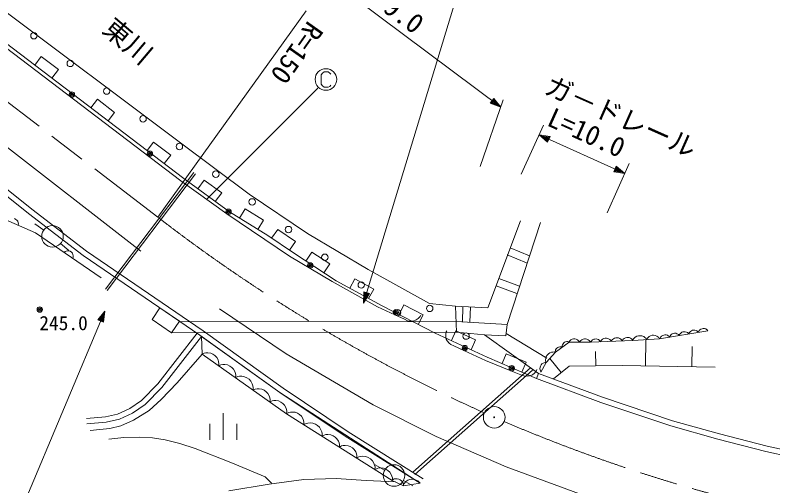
# Model space of a CAD drawing. Units: millimetres, scale not verified. Extents: x 40000 to 680000, y 20000 to 380000.
# Drawn here: x 110252 to 180477, y 266770 to 310366 of the extents above; entities that cross this region are included whole.
import ezdxf
from ezdxf.enums import TextEntityAlignment as Align

# ---------------------------------------------------------------- set-up
doc = ezdxf.new("R2010")
doc.units = ezdxf.units.MM
doc.header["$LTSCALE"] = 1000
doc.linetypes.add('CHAIN', pattern=[18.5, 12, -1.5, 3.5, -1.5])
for name, color, linetype, lineweight in [('M-BGD', 7, 'Continuous', 13), ('M-BGD-EXST', 7, 'Continuous', 13), ('M-BMK', 2, 'CHAIN', 13), ('M-BMK-SRVR', 3, 'Continuous', 13), ('M-STR-HTXT', 7, 'Continuous', 13), ('M-STR-STRC', 7, 'Continuous', 13)]:
    doc.layers.add(name, color=color, linetype=linetype, lineweight=lineweight)
doc.layers.add('M-BGD-HTXT', color=7, linetype='Continuous')
doc.styles.add('ＭＳ ゴシック', font='')
doc.styles.get('ＭＳ ゴシック').set_extended_font_data('MS Gothic')

msp = doc.modelspace()

# ---------------------------------------------------------------- linework, layer by layer
at = {"layer": 'M-BGD'}
for p, q in [((101351, 316679), (125576, 298556)), ((125873, 295238), (99859, 315037)), ((125618, 295033), (100910, 313786)), ((112678, 306534), (112072, 305742)), ((114267, 305325), (112678, 306534)), ((113661, 304533), (114267, 305325)), ((117881, 302574), (117275, 301783)), ((119470, 301365), (117881, 302574)), ((100180, 301625), (111809, 292393)), ((118864, 300573), (119470, 301365)), ((99868, 301235), (111501, 292001)), ((123084, 298615), (122477, 297823)), ((124673, 297405), (123084, 298615)), ((125576, 298556), (131948, 293774)), ((124067, 296614), (124673, 297405)), ((118619, 284995), (126814, 295788)), ((118779, 284875), (126973, 295668)), ((129878, 291955), (125618, 295033)), ((130121, 292141), (125873, 295238)), ((127781, 295082), (127190, 294278)), ((129394, 293906), (127781, 295082)), ((112137, 290191), (103916, 293837)), ((128804, 293102), (129394, 293906)), ((131948, 293774), (137336, 290129)), ((111809, 292393), (116862, 288510)), ((133661, 289946), (130121, 292141)), ((131570, 292416), (131042, 291570)), ((133268, 291363), (131570, 292416)), ((110325, 291453), (110179, 291518)), ((110419, 291368), (110325, 291453)), ((111501, 292001), (116568, 288107)), ((135682, 288028), (129878, 291955)), ((110486, 291273), (110419, 291368)), ((110536, 291141), (110486, 291273)), ((110550, 291026), (110536, 291141)), ((110538, 290900), (110550, 291026)), ((112898, 290459), (112086, 291041)), ((132740, 290517), (133268, 291363)), ((157078, 291331), (154050, 283257)), ((155859, 281728), (158927, 291174)), ((118233, 286037), (112137, 290191)), ((134583, 290527), (134022, 289702)), ((136238, 289408), (134583, 290527)), ((137336, 290129), (142961, 286797)), ((136038, 288339), (133661, 289946)), ((135677, 288584), (136238, 289408)), ((114461, 289220), (115212, 288563)), ((156129, 288800), (157916, 288061)), ((114873, 288471), (114772, 288395)), ((114979, 288520), (114873, 288471)), ((115118, 288546), (114979, 288520)), ((115234, 288539), (115118, 288546)), ((115356, 288504), (115234, 288539)), ((115488, 288414), (115356, 288504)), ((115564, 288314), (115488, 288414)), ((115613, 288208), (115564, 288314)), ((115597, 287833), (115632, 287954)), ((115639, 288070), (115613, 288208)), ((115632, 287954), (115639, 288070)), ((116568, 288107), (127378, 280731)), ((116862, 288510), (127665, 281139)), ((139623, 285693), (135682, 288028)), ((140011, 285752), (136038, 288339)), ((137735, 288425), (137188, 287591)), ((139408, 287335), (137735, 288425)), ((155861, 288156), (157648, 287417)), ((138862, 286501), (139408, 287335)), ((142961, 286797), (148664, 283661)), ((141737, 285948), (141257, 285074)), ((143491, 284993), (141737, 285948)), ((155065, 285964), (157004, 285254)), ((143829, 283358), (139623, 285693)), ((144259, 283440), (140011, 285752)), ((154824, 285309), (156763, 284599)), ((143012, 284118), (143491, 284993)), ((123675, 283257), (122941, 282188)), ((125483, 282024), (123675, 283257)), ((145427, 282615), (143829, 283358)), ((149175, 280918), (144259, 283440)), ((146285, 283520), (145828, 282635)), ((148063, 282608), (146285, 283520)), ((148664, 283661), (151063, 283426)), ((154050, 283257), (151063, 283426)), ((151063, 283426), (151142, 280996)), ((151743, 283367), (151703, 281941)), ((152442, 283348), (152402, 281922)), ((146333, 282193), (145427, 282615)), ((147775, 282446), (147601, 282263)), ((147606, 281723), (148063, 282608)), ((147843, 282591), (147775, 282446)), ((122941, 282188), (124749, 280955)), ((124749, 280955), (125483, 282024)), ((151140, 281992), (125434, 281953)), ((146623, 282058), (146333, 282193)), ((146910, 282013), (146623, 282058)), ((147142, 282037), (146910, 282013)), ((147408, 282133), (147142, 282037)), ((147601, 282263), (147408, 282133)), ((151140, 281992), (155859, 281728)), ((155859, 281728), (155741, 280670)), ((151142, 280996), (124749, 280955)), ((127665, 281139), (135083, 275824)), ((154013, 278683), (149175, 280918)), ((150153, 280830), (150201, 281027)), ((150201, 281027), (150252, 281136)), ((151107, 281123), (150687, 280219)), ((152921, 280286), (151107, 281123)), ((151142, 280996), (153737, 280761)), ((169979, 280395), (174462, 281140)), ((174462, 281140), (169979, 280395)), ((171945, 280922), (171883, 280857)), ((172042, 280992), (171945, 280922)), ((172146, 281028), (172042, 280992)), ((172253, 281046), (172146, 281028)), ((172362, 281046), (172253, 281046)), ((172477, 281010), (172362, 281046)), ((172557, 280969), (172477, 281010)), ((172619, 280925), (172557, 280969)), ((172687, 280845), (172619, 280925)), ((172726, 280942), (172687, 280845)), ((172770, 281004), (172726, 280942)), ((172832, 281069), (172770, 281004)), ((172930, 281140), (172832, 281069)), ((173034, 281175), (172930, 281140)), ((173140, 281193), (173034, 281175)), ((173249, 281193), (173140, 281193)), ((173365, 281158), (173249, 281193)), ((173445, 281116), (173365, 281158)), ((173507, 281072), (173445, 281116)), ((173575, 280992), (173507, 281072)), ((173613, 281090), (173575, 280992)), ((173658, 281152), (173613, 281090)), ((173720, 281217), (173658, 281152)), ((173817, 281287), (173720, 281217)), ((173921, 281323), (173817, 281287)), ((174028, 281340), (173921, 281323)), ((174137, 281340), (174028, 281340)), ((174252, 281305), (174137, 281340)), ((174332, 281264), (174252, 281305)), ((174394, 281219), (174332, 281264)), ((174462, 281140), (174394, 281219)), ((123476, 276211), (127135, 280897)), ((123853, 275882), (127530, 280591)), ((127378, 280731), (134798, 275415)), ((127581, 278972), (127530, 280591)), ((127530, 280591), (134798, 275415)), ((150160, 280563), (150153, 280830)), ((150201, 280368), (150160, 280563)), ((150295, 280192), (150201, 280368)), ((152501, 279382), (152921, 280286)), ((155741, 280670), (153737, 280761)), ((153737, 280761), (158755, 277183)), ((155763, 280867), (159517, 278592)), ((161688, 280241), (161628, 280181)), ((161768, 280301), (161688, 280241)), ((161888, 280361), (161768, 280301)), ((162008, 280380), (161888, 280361)), ((162128, 280380), (162008, 280380)), ((162248, 280361), (162128, 280380)), ((162368, 280301), (162248, 280361)), ((162448, 280241), (162368, 280301)), ((162508, 280181), (162448, 280241)), ((162688, 280241), (162628, 280181)), ((162768, 280301), (162688, 280241)), ((162888, 280361), (162768, 280301)), ((163008, 280380), (162888, 280361)), ((163128, 280380), (163008, 280380)), ((163248, 280361), (163128, 280380)), ((163368, 280301), (163248, 280361)), ((163448, 280241), (163368, 280301)), ((163508, 280181), (163448, 280241)), ((163568, 280082), (167501, 280238)), ((167501, 280238), (163568, 280082)), ((163707, 280231), (163655, 280175)), ((163777, 280287), (163707, 280231)), ((163883, 280345), (163777, 280287)), ((163990, 280368), (163883, 280345)), ((164098, 280372), (163990, 280368)), ((164206, 280358), (164098, 280372)), ((164316, 280309), (164206, 280358)), ((164390, 280258), (164316, 280309)), ((164447, 280206), (164390, 280258)), ((164504, 280119), (164447, 280206)), ((164560, 280221), (164504, 280119)), ((164618, 280283), (164560, 280221)), ((164695, 280346), (164618, 280283)), ((164813, 280410), (164695, 280346)), ((164932, 280435), (164813, 280410)), ((165052, 280440), (164932, 280435)), ((165172, 280425), (165052, 280440)), ((165294, 280370), (165172, 280425)), ((165377, 280313), (165294, 280370)), ((165439, 280256), (165377, 280313)), ((165503, 280159), (165439, 280256)), ((165559, 280261), (165503, 280159)), ((165616, 280323), (165559, 280261)), ((165694, 280386), (165616, 280323)), ((165811, 280450), (165694, 280386)), ((165931, 280475), (165811, 280450)), ((166050, 280480), (165931, 280475)), ((166171, 280465), (166050, 280480)), ((166293, 280410), (166171, 280465)), ((166376, 280353), (166293, 280410)), ((166438, 280296), (166376, 280353)), ((166502, 280199), (166438, 280296)), ((166558, 280300), (166502, 280199)), ((166615, 280363), (166558, 280300)), ((166693, 280426), (166615, 280363)), ((166810, 280490), (166693, 280426)), ((166929, 280515), (166810, 280490)), ((167049, 280519), (166929, 280515)), ((167170, 280504), (167049, 280519)), ((167292, 280449), (167170, 280504)), ((167375, 280393), (167292, 280449)), ((167437, 280336), (167375, 280393)), ((167501, 280238), (167437, 280336)), ((167554, 280372), (167484, 280237)), ((167501, 280238), (169979, 280395)), ((169979, 280395), (167501, 280238)), ((167627, 280454), (167554, 280372)), ((167726, 280538), (167627, 280454)), ((167876, 280626), (167726, 280538)), ((168030, 280661), (167876, 280626)), ((168186, 280671), (168030, 280661)), ((168343, 280655), (168186, 280671)), ((168504, 280587), (168343, 280655)), ((168613, 280516), (168504, 280587)), ((168695, 280444), (168613, 280516)), ((168671, 277887), (168715, 280315)), ((168781, 280319), (168695, 280444)), ((168846, 280443), (168781, 280319)), ((168913, 280519), (168846, 280443)), ((169004, 280597), (168913, 280519)), ((169143, 280678), (169004, 280597)), ((169285, 280711), (169143, 280678)), ((169429, 280720), (169285, 280711)), ((169574, 280705), (169429, 280720)), ((169723, 280642), (169574, 280705)), ((169823, 280577), (169723, 280642)), ((169899, 280510), (169823, 280577)), ((169979, 280395), (169899, 280510)), ((170063, 280500), (170025, 280403)), ((170108, 280562), (170063, 280500)), ((170170, 280627), (170108, 280562)), ((170267, 280698), (170170, 280627)), ((170371, 280733), (170267, 280698)), ((170478, 280751), (170371, 280733)), ((170587, 280751), (170478, 280751)), ((170702, 280715), (170587, 280751)), ((170782, 280674), (170702, 280715)), ((170844, 280630), (170782, 280674)), ((170912, 280550), (170844, 280630)), ((170951, 280648), (170912, 280550)), ((170995, 280709), (170951, 280648)), ((171057, 280774), (170995, 280709)), ((171155, 280845), (171057, 280774)), ((171259, 280880), (171155, 280845)), ((171365, 280898), (171259, 280880)), ((171474, 280898), (171365, 280898)), ((171590, 280863), (171474, 280898)), ((171670, 280821), (171590, 280863)), ((171732, 280777), (171670, 280821)), ((171800, 280698), (171732, 280777)), ((171838, 280795), (171800, 280698)), ((171883, 280857), (171838, 280795)), ((150462, 279982), (150295, 280192)), ((150626, 279862), (150462, 279982)), ((150916, 279727), (150626, 279862)), ((151822, 279306), (150916, 279727)), ((160343, 279141), (161601, 280082)), ((161601, 280082), (160343, 279141)), ((160459, 279527), (160392, 279457)), ((160536, 279584), (160459, 279527)), ((160622, 279629), (160536, 279584)), ((160728, 279648), (160622, 279629)), ((160808, 279648), (160728, 279648)), ((160875, 279638), (160808, 279648)), ((160961, 279603), (160875, 279638)), ((160961, 279763), (160952, 279696)), ((160952, 279696), (160961, 279603)), ((160984, 279839), (160961, 279763)), ((161032, 279935), (160984, 279839)), ((161099, 280005), (161032, 279935)), ((161176, 280062), (161099, 280005)), ((161262, 280107), (161176, 280062)), ((161368, 280126), (161262, 280107)), ((161448, 280126), (161368, 280126)), ((161515, 280117), (161448, 280126)), ((161601, 280082), (161515, 280117)), ((161628, 280181), (161568, 280082)), ((161601, 280082), (163568, 280082)), ((163568, 280082), (161601, 280082)), ((162568, 280082), (162508, 280181)), ((162628, 280181), (162568, 280082)), ((163568, 280082), (163508, 280181)), ((163655, 280175), (163605, 280083)), ((172978, 277808), (173012, 279665)), ((125279, 276315), (127581, 278972)), ((127775, 279067), (127572, 278978)), ((135407, 273454), (127581, 278972)), ((127934, 279094), (127775, 279067)), ((128124, 279099), (127934, 279094)), ((128376, 279061), (128124, 279099)), ((128584, 278961), (128376, 279061)), ((128770, 278829), (128584, 278961)), ((128934, 278667), (128770, 278829)), ((153835, 278370), (151822, 279306)), ((155775, 279009), (155379, 278095)), ((157611, 278219), (155775, 279009)), ((159477, 278200), (160343, 279141)), ((160343, 279141), (159477, 278200)), ((159563, 278869), (159477, 278737)), ((159669, 278983), (159563, 278869)), ((159793, 279080), (159669, 278983)), ((159956, 279142), (159793, 279080)), ((160084, 279166), (159956, 279142)), ((160194, 279171), (160084, 279166)), ((160343, 279141), (160194, 279171)), ((160322, 279285), (160312, 279218)), ((160312, 279218), (160322, 279125)), ((160344, 279361), (160322, 279285)), ((160392, 279457), (160344, 279361)), ((164059, 277887), (164038, 279214)), ((129054, 278443), (128934, 278667)), ((129112, 278263), (129054, 278443)), ((129140, 278105), (129112, 278263)), ((129123, 277885), (129140, 278105)), ((156182, 277434), (153835, 278370)), ((158580, 276716), (154013, 278683)), ((157214, 277304), (157611, 278219)), ((158966, 277299), (159477, 278200)), ((159477, 278200), (158966, 277299)), ((159188, 278135), (159076, 278060)), ((159279, 278174), (159188, 278135)), ((159361, 278197), (159279, 278174)), ((159477, 278200), (159361, 278197)), ((159429, 278570), (159417, 278441)), ((159417, 278441), (159421, 278331)), ((159421, 278331), (159464, 278186)), ((159477, 278737), (159429, 278570)), ((160871, 277257), (159810, 278562)), ((129326, 277974), (129123, 277885)), ((129485, 278001), (129326, 277974)), ((129675, 278006), (129485, 278001)), ((129926, 277968), (129675, 278006)), ((130134, 277867), (129926, 277968)), ((130320, 277736), (130134, 277867)), ((130485, 277574), (130320, 277736)), ((130605, 277350), (130485, 277574)), ((147095, 268031), (158009, 277715)), ((147295, 267808), (158208, 277492)), ((157111, 277064), (156182, 277434)), ((158536, 277397), (158373, 277205)), ((158596, 277545), (158536, 277397)), ((158899, 277748), (158892, 277614)), ((158892, 277614), (158905, 277515)), ((158941, 277861), (158899, 277748)), ((158905, 277515), (158928, 277434)), ((158928, 277434), (158985, 277333)), ((159000, 277966), (158941, 277861)), ((159076, 278060), (159000, 277966)), ((161601, 277847), (160140, 276667)), ((166518, 277926), (161601, 277847)), ((175131, 277769), (166518, 277926)), ((130663, 277170), (130605, 277350)), ((130690, 277012), (130663, 277170)), ((130674, 276791), (130690, 277012)), ((130887, 276885), (130674, 276791)), ((131054, 276914), (130887, 276885)), ((131254, 276919), (131054, 276914)), ((131519, 276879), (131254, 276919)), ((131738, 276773), (131519, 276879)), ((131934, 276635), (131738, 276773)), ((157408, 276946), (157111, 277064)), ((157697, 276916), (157408, 276946)), ((157928, 276953), (157697, 276916)), ((158187, 277064), (157928, 276953)), ((158373, 277205), (158187, 277064)), ((158755, 277183), (158580, 276716)), ((164535, 274501), (158580, 276716)), ((164702, 274970), (158755, 277183)), ((121971, 274689), (123476, 276211)), ((123798, 274771), (125279, 276315)), ((132107, 276464), (131934, 276635)), ((132233, 276229), (132107, 276464)), ((132295, 276039), (132233, 276229)), ((132323, 275872), (132295, 276039)), ((122295, 274307), (123853, 275882)), ((132306, 275641), (132323, 275872)), ((132509, 275729), (132306, 275641)), ((132667, 275757), (132509, 275729)), ((132857, 275762), (132667, 275757)), ((133109, 275723), (132857, 275762)), ((133317, 275623), (133109, 275723)), ((133503, 275492), (133317, 275623)), ((133667, 275330), (133503, 275492)), ((133788, 275106), (133667, 275330)), ((134798, 275415), (140850, 271363)), ((134798, 275415), (147794, 267003)), ((135083, 275824), (141123, 271781)), ((120880, 273928), (121971, 274689)), ((122659, 273749), (123798, 274771)), ((133846, 274926), (133788, 275106)), ((133873, 274767), (133846, 274926)), ((133856, 274547), (133873, 274767)), ((134059, 274636), (133856, 274547)), ((134218, 274663), (134059, 274636)), ((134408, 274668), (134218, 274663)), ((134660, 274630), (134408, 274668)), ((134868, 274530), (134660, 274630)), ((171164, 272799), (164702, 274970)), ((119746, 273407), (120880, 273928)), ((121130, 273495), (122295, 274307)), ((135054, 274399), (134868, 274530)), ((135218, 274236), (135054, 274399)), ((135338, 274012), (135218, 274236)), ((135396, 273832), (135338, 274012)), ((171017, 272323), (164535, 274501)), ((118611, 273146), (119746, 273407)), ((119909, 272933), (121130, 273495)), ((121223, 272841), (122659, 273749)), ((129544, 273508), (129544, 271017)), ((135424, 273674), (135396, 273832)), ((135603, 273554), (135405, 273455)), ((135407, 273454), (135424, 273674)), ((145206, 267277), (135407, 273454)), ((135760, 273590), (135603, 273554)), ((135950, 273605), (135760, 273590)), ((136203, 273579), (135950, 273605)), ((136416, 273490), (136203, 273579)), ((136609, 273368), (136416, 273490)), ((136781, 273215), (136609, 273368)), ((136913, 272997), (136781, 273215)), ((116866, 273015), (118611, 273146)), ((116904, 272518), (118687, 272652)), ((118687, 272652), (119909, 272933)), ((120038, 272341), (121223, 272841)), ((128294, 272511), (128294, 271017)), ((130793, 272511), (130793, 271017)), ((136980, 272821), (136913, 272997)), ((137016, 272664), (136980, 272821)), ((137010, 272443), (137016, 272664)), ((137219, 272548), (137010, 272443)), ((137384, 272585), (137219, 272548)), ((137583, 272601), (137384, 272585)), ((137850, 272574), (137583, 272601)), ((138074, 272480), (137850, 272574)), ((138277, 272352), (138074, 272480)), ((175522, 271585), (171164, 272799)), ((117190, 271887), (118101, 271978)), ((118101, 271978), (119013, 272069)), ((119013, 272069), (120038, 272341)), ((138459, 272190), (138277, 272352)), ((138597, 271961), (138459, 272190)), ((138668, 271775), (138597, 271961)), ((138706, 271610), (138668, 271775)), ((141123, 271781), (148060, 267425)), ((175388, 271105), (171017, 272323)), ((138700, 271378), (138706, 271610)), ((138898, 271477), (138700, 271378)), ((139055, 271512), (138898, 271477)), ((139245, 271527), (139055, 271512)), ((139498, 271502), (139245, 271527)), ((139711, 271413), (139498, 271502)), ((139904, 271291), (139711, 271413)), ((140076, 271138), (139904, 271291)), ((140208, 270920), (140076, 271138)), ((140850, 271363), (147794, 267003)), ((179833, 269960), (175388, 271105)), ((179950, 270445), (175522, 271585)), ((140275, 270743), (140208, 270920)), ((140311, 270587), (140275, 270743)), ((140305, 270366), (140311, 270587)), ((140503, 270465), (140305, 270366)), ((140660, 270500), (140503, 270465)), ((140850, 270516), (140660, 270500)), ((141103, 270490), (140850, 270516)), ((141316, 270401), (141103, 270490)), ((141509, 270279), (141316, 270401)), ((185239, 269265), (179950, 270445)), ((141681, 270126), (141509, 270279)), ((141813, 269908), (141681, 270126)), ((141880, 269731), (141813, 269908)), ((141916, 269575), (141880, 269731)), ((185130, 268779), (179833, 269960)), ((141911, 269354), (141916, 269575)), ((142119, 269458), (141911, 269354)), ((142284, 269496), (142119, 269458)), ((142484, 269511), (142284, 269496)), ((142751, 269485), (142484, 269511)), ((142975, 269391), (142751, 269485)), ((143178, 269263), (142975, 269391)), ((143359, 269101), (143178, 269263)), ((143498, 268872), (143359, 269101)), ((143569, 268686), (143498, 268872)), ((143606, 268521), (143569, 268686)), ((143600, 268289), (143606, 268521)), ((143798, 268388), (143600, 268289)), ((144493, 268218), (143621, 268705)), ((143955, 268423), (143798, 268388)), ((144145, 268438), (143955, 268423)), ((144398, 268413), (144145, 268438)), ((144611, 268323), (144398, 268413)), ((144804, 268202), (144611, 268323)), ((144976, 268049), (144804, 268202)), ((145108, 267831), (144976, 268049)), ((145175, 267654), (145108, 267831)), ((145211, 267498), (145175, 267654)), ((130066, 266301), (133791, 266915)), ((133791, 266915), (137017, 267353)), ((137017, 267353), (140009, 267441)), ((140009, 267441), (142795, 267266)), ((142795, 267266), (145490, 267141)), ((145288, 267370), (145172, 267293)), ((145206, 267277), (145211, 267498)), ((146254, 266777), (145206, 267277)), ((145384, 267404), (145288, 267370)), ((145502, 267427), (145384, 267404)), ((145663, 267430), (145502, 267427)), ((145803, 267390), (145663, 267430)), ((145933, 267328), (145803, 267390)), ((146052, 267244), (145933, 267328)), ((146151, 267118), (146052, 267244)), ((146207, 267012), (146151, 267118)), ((146241, 266916), (146207, 267012)), ((146283, 266943), (146211, 266771)), ((146254, 266777), (146241, 266916)), ((146242, 267253), (147119, 266775)), ((147794, 267003), (146254, 266777)), ((146364, 267051), (146283, 266943)), ((146476, 267164), (146364, 267051)), ((146652, 267287), (146476, 267164)), ((146837, 267346), (146652, 267287)), ((147027, 267374), (146837, 267346)), ((147222, 267371), (147027, 267374)), ((147426, 267304), (147222, 267371)), ((147566, 267228), (147426, 267304)), ((147675, 267147), (147566, 267228)), ((147794, 267003), (147675, 267147))]:
    msp.add_line(p, q, dxfattribs=at)
msp.add_lwpolyline([(118920, 271095), (120313, 271240), (121769, 271285), (122968, 271205), (124167, 271017), (125526, 270680), (126937, 270217), (130235, 268947), (133430, 267603), (134026, 267032)], dxfattribs=at)
for centre, major_axis in [((111991, 308463), (300, 0)), ((115362, 305897), (300, 0)), ((118733, 303332), (300, 0)), ((115513, 303015), (250, 0)), ((115513, 303015), (150, 0)), ((115513, 303015), (50, 0)), ((122104, 300766), (300, 0)), ((125475, 298201), (300, 0)), ((122739, 297531), (250, 0)), ((122739, 297531), (150, 0)), ((122739, 297531), (50, 0)), ((128846, 295635), (300, 0)), ((132217, 293070), (300, 0)), ((130028, 292154), (250, 0)), ((130028, 292154), (150, 0)), ((130028, 292154), (50, 0)), ((113710, 289878), (1000, 0)), ((135588, 290505), (300, 0)), ((138959, 287939), (300, 0)), ((137597, 287182), (250, 0)), ((137597, 287182), (150, 0)), ((137597, 287182), (50, 0)), ((142330, 285374), (300, 0)), ((112530, 283097), (250, 0)), ((112530, 283097), (150, 0)), ((112530, 283097), (50, 0)), ((145533, 282840), (250, 0)), ((145701, 282808), (300, 0)), ((148673, 283205), (300, 0)), ((145533, 282840), (150, 0)), ((145533, 282840), (50, 0)), ((152044, 280640), (300, 0)), ((151928, 279532), (250, 0)), ((151928, 279532), (150, 0)), ((151928, 279532), (50, 0)), ((156275, 277665), (250, 0)), ((156275, 277665), (150, 0)), ((156275, 277665), (50, 0)), ((145365, 267731), (1000, 0))]:
    msp.add_ellipse(centre, major_axis=major_axis, ratio=0.99659, dxfattribs=at)
at = {"layer": 'M-BGD-EXST'}
for p, q in [((138736, 305007), (138616, 304847)), ((138616, 304847), (138616, 303971)), ((138896, 305126), (138736, 305007)), ((139256, 305126), (138896, 305126)), ((139416, 305007), (139256, 305126)), ((139496, 304887), (139416, 305007)), ((138313, 303619), (128026, 293319)), ((138616, 303971), (138736, 303811)), ((138736, 303811), (138896, 303692)), ((138896, 303692), (139256, 303692)), ((139256, 303692), (139416, 303771)), ((139416, 303771), (139496, 303891))]:
    msp.add_line(p, q, dxfattribs=at)
msp.add_ellipse((139056, 304409), major_axis=(1000, 0), ratio=0.99659, dxfattribs=at)
at = {"layer": 'M-BMK'}
msp.add_line((73555, 329861), (123469, 291658), dxfattribs=at)
for centre, start_param, end_param in [((215322, 409787), 4.053131, 4.289196), ((214599, 410103), 4.307798, 4.834811)]:
    msp.add_ellipse(centre, major_axis=(149957, 0), ratio=0.99659, start_param=start_param, end_param=end_param, dxfattribs=at)
at = {"layer": 'M-BMK-SRVR'}
for major_axis in [(1000, 0), (40, 0)]:
    msp.add_ellipse((154652, 273119), major_axis=major_axis, ratio=0.99659, dxfattribs=at)
at = {"layer": 'M-STR-HTXT'}
for p, q in [((113684, 332981), (155256, 301834)), ((142531, 283698), (153302, 319138)), ((123469, 291658), (137223, 310762)), ((155491, 302515), (153361, 296359)), ((154288, 302210), (154625, 302656)), ((155256, 301834), (154288, 302210)), ((154368, 302250), (154609, 302568)), ((155032, 302002), (154368, 302250)), ((154448, 302289), (154592, 302481)), ((154904, 302098), (154448, 302289)), ((154528, 302329), (154576, 302393)), ((154712, 302241), (154528, 302329)), ((154576, 302393), (154712, 302241)), ((154592, 302481), (154904, 302098)), ((154609, 302568), (155032, 302002)), ((154625, 302656), (155256, 301834)), ((157161, 295629), (159220, 300185)), ((158809, 299277), (166764, 295707)), ((158809, 299277), (159836, 299122)), ((159606, 298613), (158809, 299277)), ((159064, 299162), (159766, 299066)), ((159602, 298702), (159064, 299162)), ((159210, 299097), (159697, 299009)), ((159598, 298791), (159210, 299097)), ((159429, 298999), (159628, 298953)), ((159595, 298880), (159429, 298999)), ((159628, 298953), (159595, 298880)), ((159697, 299009), (159598, 298791)), ((159766, 299066), (159602, 298702)), ((159836, 299122), (159606, 298613)), ((167174, 296616), (165116, 292060)), ((165737, 295862), (165967, 296371)), ((165967, 296371), (166764, 295707)), ((166764, 295707), (165737, 295862)), ((165807, 295918), (165971, 296282)), ((166509, 295822), (165807, 295918)), ((165876, 295975), (165974, 296193)), ((166363, 295887), (165876, 295975)), ((165945, 296031), (165978, 296104)), ((166144, 295986), (165945, 296031)), ((165971, 296282), (166509, 295822)), ((165974, 296193), (166363, 295887)), ((165978, 296104), (166144, 295986)), ((142531, 283698), (142553, 284733)), ((143089, 284571), (142531, 283698)), ((142553, 284733), (143089, 284571)), ((142612, 283965), (142618, 284671)), ((143001, 284556), (142612, 283965)), ((142618, 284671), (143001, 284556)), ((142659, 284118), (142683, 284610)), ((142913, 284541), (142659, 284118)), ((142683, 284610), (142913, 284541)), ((142728, 284347), (142748, 284549)), ((142825, 284526), (142728, 284347)), ((142748, 284549), (142825, 284526)), ((118567, 282953), (110459, 263685)), ((117922, 282142), (118567, 282953)), ((118012, 282148), (118459, 282696)), ((118101, 282154), (118397, 282549)), ((118190, 282160), (118304, 282328)), ((118304, 282328), (118264, 282129)), ((118397, 282549), (118322, 282061)), ((118459, 282696), (118380, 281994)), ((118567, 282953), (118439, 281926)), ((118439, 281926), (117922, 282142)), ((118380, 281994), (118012, 282148)), ((118322, 282061), (118101, 282154)), ((118264, 282129), (118190, 282160))]:
    msp.add_line(p, q, dxfattribs=at)
at = {"layer": 'M-STR-STRC'}
for p, q in [((103680, 302619), (121910, 288521)), ((129193, 283151), (135382, 278997)), ((135382, 278997), (143435, 274279)), ((143435, 274279), (149273, 271329)), ((149273, 271329), (155770, 268542)), ((155770, 268542), (163746, 265592))]:
    msp.add_line(p, q, dxfattribs=at)

# ---------------------------------------------------------------- texts
at = {"layer": 'M-BGD', "style": 'ＭＳ ゴシック'}
msp.add_text('245.0', height=1320, dxfattribs=at).set_placement((112491, 280790), align=Align.BOTTOM_LEFT)
at = {"layer": 'M-BGD-HTXT', "style": 'ＭＳ ゴシック'}
msp.add_text('東川', height=1833, rotation=319.697, dxfattribs=at).set_placement((117855, 308466), align=Align.BOTTOM_LEFT)
at = {"layer": 'M-STR-HTXT', "style": 'ＭＳ ゴシック'}
for s, rotation, p in [('ガ－ドレール L=59.0', 323.194, (127914, 322308)), ('R=150', 234.808, (136966, 310259)), ('ガ－ドレール', 336.073, (158944, 302677)), ('L=10.0', 335.773, (159200, 299695))]:
    msp.add_text(s, height=1833, rotation=rotation, dxfattribs=at).set_placement(p, align=Align.BOTTOM_LEFT)

doc.saveas('drawing.dxf')
